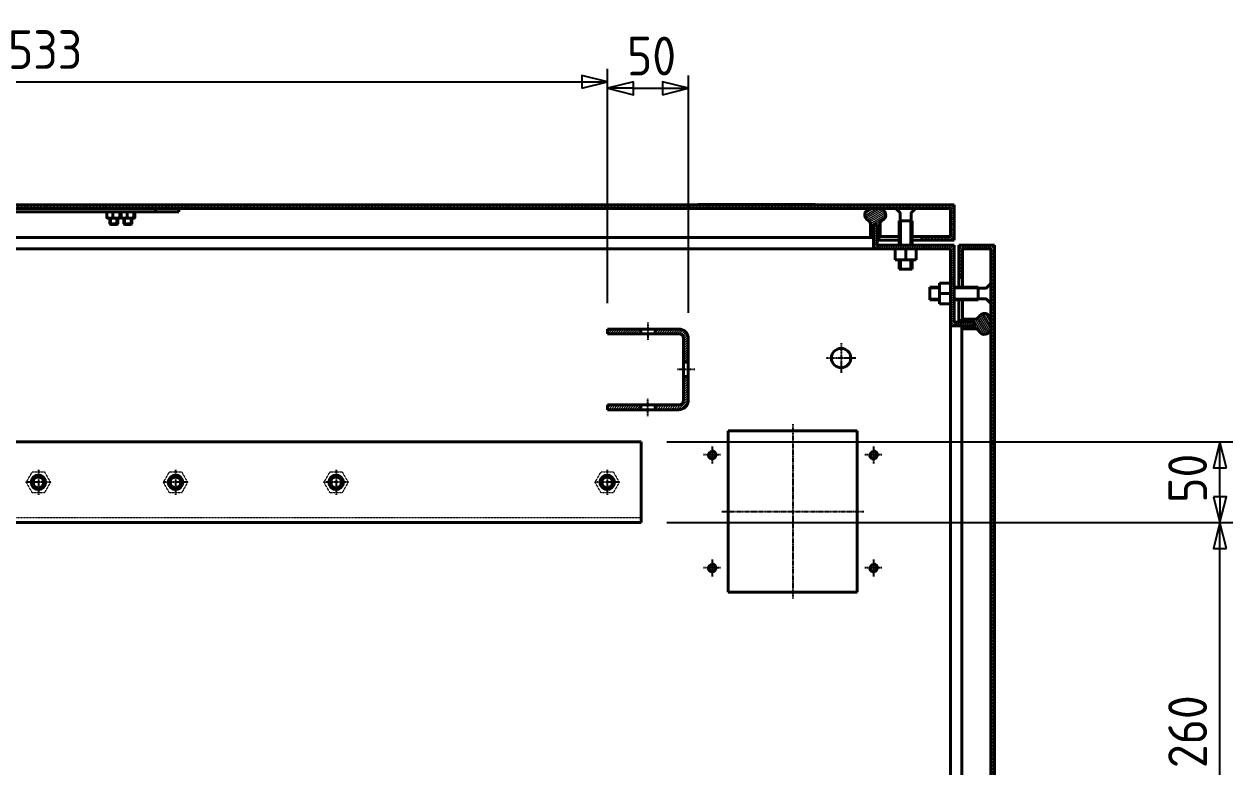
# Model space of a CAD drawing. Header units: millimetres. Extents: x 0 to 6720, y 0 to 4752.
# Drawn here: x 4962 to 5711, y 2472 to 2932 of the extents above; entities that cross this region are included whole.
import ezdxf

# ---------------------------------------------------------------- set-up
doc = ezdxf.new("R2010")
doc.units = ezdxf.units.MM
doc.linetypes.add('DPAB0445$0$CHAIN', pattern=[0.7087, 0.4724, -0.0591, 0.1181, -0.0591])
doc.linetypes.add('DPAB0445$0$DASHED', pattern=[0.2067, 0.1654, -0.0413])
for name, color, linetype, lineweight in [('DPAB0445$0$가려진 것(ISO)', 2, 'DPAB0445$0$DASHED', 18), ('DPAB0445$0$가시적인 것(ISO)', 3, 'Continuous', 40), ('DPAB0445$0$가시적인 좁은 것(ISO)', 3, 'Continuous', 35), ('DPAB0445$0$중심 표식(ISO)', 1, 'Continuous', 25), ('DPAB0445$0$중심선(ISO)', 1, 'Continuous', 25), ('DPAB0445$0$치수(ISO)', 2, 'Continuous', 25), ('DPAB0445$0$해치(ISO)', 7, 'Continuous', 18)]:
    doc.layers.add(name, color=color, linetype=linetype, lineweight=lineweight)
doc.styles.add('DPAB0445$0$치수 텍스트_PSTEK_POSCO', font='isocp.shx')
doc.dimstyles.new('DPAB0445$0$치수_PSTEK_POSCO', dxfattribs={"dimscale": 16, "dimtxt": 1.5, "dimasz": 1, "dimexe": 0.5, "dimexo": 1, "dimgap": 0.5, "dimtad": 1, "dimrnd": 1e-08, "dimdsep": 46, "dimtxsty": 'DPAB0445$0$치수 텍스트_PSTEK_POSCO', "dimblk": 'DPAB0445$0$Filled-2', "dimcen": 0.09, "dimdle": 10, "dimclrd": 7, "dimclre": 7, "dimclrt": 2, "dimadec": 1, "dimazin": 2, "dimtfac": 1, "dimtmove": 0, "dimatfit": 3, "dimldrblk": 'DPAB0445$0$Filled-2', "dimfxl": 0, "dimtolj": 1, "dimlwd": -1, "dimlwe": -1, "dimarcsym": 0})
pattern_1 = [(45, (-3e-05, -1e-05), (-0.71842049, 0.71842049), [])]
pattern_2 = [(120.000175, (-3e-05, -1e-05), (-0.87988026, -0.5080027), [])]

# ---------------------------------------------------------------- blocks, each defined once
blk = doc.blocks.new('DPAB0445$0$Filled-2')
at = {"color": 0}
for p, q in [((0, 0), (-1, 0.25)), ((-1, 0.25), (-1, -0.25)), ((-1, 0), (0, 0)), ((-1, -0.25), (0, 0))]:
    blk.add_line(p, q, dxfattribs=at)
at = {"color": 0, "flags": 128}
blk.add_lwpolyline([(-1, -0.25), (0, 0), (-1, 0.25), (-1, -0.25)], dxfattribs=at)
at = {"color": 0}
blk.add_solid([(-1, -0.25), (0, 0), (-1, 0.25), (-1, -0.25)], dxfattribs=at)
blk = doc.blocks.new('*D267')
at = {"layer": 'DPAB0445$0$치수(ISO)', "color": 7}
for p, q in [((5360.26, 2623.19), (5711, 2623.19)), ((5703, 2379.19), (5703, 2607.19)), ((5360.26, 2363.19), (5711, 2363.19))]:
    blk.add_line(p, q, dxfattribs=at)
at = {"layer": 'DPAB0445$0$치수(ISO)', "color": 7, "xscale": 16, "yscale": 16, "zscale": 16}
for p, rotation in [((5703, 2623.19), 90), ((5703, 2363.19), 270)]:
    blk.add_blockref('DPAB0445$0$Filled-2', p, dxfattribs=dict(at, rotation=rotation))
at = {"layer": 'DPAB0445$0$치수(ISO)', "color": 2, "insert": (5683, 2471.11), "char_height": 24, "attachment_point": 4, "rotation": 90, "style": 'DPAB0445$0$치수 텍스트_PSTEK_POSCO'}
blk.add_mtext('\\A1;260', dxfattribs=at)
blk = doc.blocks.new('*D268')
at = {"layer": 'DPAB0445$0$치수(ISO)', "color": 7}
for p, q in [((5360.26, 2673.19), (5711, 2673.19)), ((5703, 2639.19), (5703, 2657.19)), ((5360.26, 2623.19), (5711, 2623.19))]:
    blk.add_line(p, q, dxfattribs=at)
at = {"layer": 'DPAB0445$0$치수(ISO)', "color": 7, "xscale": 16, "yscale": 16, "zscale": 16}
for p, rotation in [((5703, 2673.19), 90), ((5703, 2623.19), 270)]:
    blk.add_blockref('DPAB0445$0$Filled-2', p, dxfattribs=dict(at, rotation=rotation))
at = {"layer": 'DPAB0445$0$치수(ISO)', "color": 2, "insert": (5683, 2635.46), "char_height": 24, "attachment_point": 4, "rotation": 90, "style": 'DPAB0445$0$치수 텍스트_PSTEK_POSCO'}
blk.add_mtext('\\A1;50', dxfattribs=at)
blk = doc.blocks.new('*D271')
at = {"layer": 'DPAB0445$0$치수(ISO)', "color": 7}
for p, q in [((4790.56, 2759.19), (4790.56, 2904.33)), ((5323.56, 2759.19), (5323.56, 2904.33)), ((4806.56, 2896.33), (5307.56, 2896.33))]:
    blk.add_line(p, q, dxfattribs=at)
at = {"layer": 'DPAB0445$0$치수(ISO)', "color": 7, "xscale": 16, "yscale": 16, "zscale": 16, "rotation": 180}
blk.add_blockref('DPAB0445$0$Filled-2', (4790.56, 2896.33), dxfattribs=at)
at = {"layer": 'DPAB0445$0$치수(ISO)', "color": 7, "xscale": 16, "yscale": 16, "zscale": 16}
blk.add_blockref('DPAB0445$0$Filled-2', (5323.56, 2896.33), dxfattribs=at)
at = {"layer": 'DPAB0445$0$치수(ISO)', "color": 2, "insert": (4951.91, 2916.33), "char_height": 24, "attachment_point": 4, "style": 'DPAB0445$0$치수 텍스트_PSTEK_POSCO'}
blk.add_mtext('\\A1;533', dxfattribs=at)
blk = doc.blocks.new('*D272')
at = {"layer": 'DPAB0445$0$치수(ISO)', "color": 7}
for p, q in [((5323.56, 2759.19), (5323.56, 2900.33)), ((5373.56, 2753.19), (5373.56, 2900.33)), ((5339.56, 2892.33), (5357.56, 2892.33))]:
    blk.add_line(p, q, dxfattribs=at)
at = {"layer": 'DPAB0445$0$치수(ISO)', "color": 7, "xscale": 16, "yscale": 16, "zscale": 16, "rotation": 180}
blk.add_blockref('DPAB0445$0$Filled-2', (5323.56, 2892.33), dxfattribs=at)
at = {"layer": 'DPAB0445$0$치수(ISO)', "color": 7, "xscale": 16, "yscale": 16, "zscale": 16}
blk.add_blockref('DPAB0445$0$Filled-2', (5373.56, 2892.33), dxfattribs=at)
at = {"layer": 'DPAB0445$0$치수(ISO)', "color": 2, "insert": (5335.51, 2912.33), "char_height": 24, "attachment_point": 4, "style": 'DPAB0445$0$치수 텍스트_PSTEK_POSCO'}
blk.add_mtext('\\A1;50', dxfattribs=at)

msp = doc.modelspace()

# ---------------------------------------------------------------- hatches: boundary and pattern name
at = {"layer": 'DPAB0445$0$해치(ISO)'}
h = msp.add_hatch(dxfattribs=at)
h.set_pattern_fill('ANSI31', color=256, scale=8.128, angle=105.000246, style=0)
h.set_pattern_definition([(150.000246, (-3e-05, -1e-05), (-0.50799623, -0.87988399), [])])
h.paths.add_polyline_path([(5518.258, 2800.485), (5518.258, 2798.185), (5538.258, 2798.185), (5538.258, 2820.185), (4738.258, 2820.185), (4738.258, 2798.185), (4758.258, 2798.185), (4758.258, 2800.485), (4740.558, 2800.485), (4740.558, 2817.885), (4784.608, 2817.885), (4789.608, 2817.885), (5486.908, 2817.885), (5491.908, 2817.885), (5535.958, 2817.885), (5535.958, 2800.485)])
h = msp.add_hatch(dxfattribs=at)
h.set_pattern_fill('ANSI31', color=256, scale=8.128, angle=-14.999978, style=0)
h.set_pattern_definition([(30.000022, (-3e-05, -1e-05), (-0.50800034, 0.87988161), [])])
edge = h.paths.add_edge_path()
edge.add_line((4784.108, 2808.431), (4784.108, 2799.885))
edge.add_line((4784.108, 2799.885), (4785.958, 2799.885))
edge.add_line((4785.958, 2799.885), (4785.958, 2807.885))
edge.add_line((4785.958, 2807.885), (4788.258, 2807.885))
edge.add_line((4788.258, 2807.885), (4788.258, 2799.885))
edge.add_line((4788.258, 2799.885), (4790.108, 2799.885))
edge.add_line((4790.108, 2799.885), (4790.108, 2808.431))
edge.add_ellipse((4792.108, 2808.431), major_axis=(-2, 0), ratio=1, start_angle=294.624318, end_angle=360, ccw=False)
edge.add_ellipse((4789.608, 2813.885), major_axis=(1.667, -3.636), ratio=1, start_angle=0, end_angle=155.375682)
edge.add_line((4789.608, 2817.885), (4784.608, 2817.885))
edge.add_ellipse((4784.608, 2813.885), major_axis=(0, 4), ratio=1, start_angle=0, end_angle=155.375682)
edge.add_ellipse((4782.108, 2808.431), major_axis=(0.833, 1.818), ratio=1, start_angle=294.624318, end_angle=360, ccw=False)
edge = h.paths.add_edge_path()
edge.add_ellipse((5486.908, 2813.885), major_axis=(0, 4), ratio=1, start_angle=0, end_angle=155.375682)
edge.add_ellipse((5484.408, 2808.431), major_axis=(0.833, 1.818), ratio=1, start_angle=294.624318, end_angle=360, ccw=False)
edge.add_line((5486.408, 2808.431), (5486.408, 2799.885))
edge.add_line((5486.408, 2799.885), (5488.258, 2799.885))
edge.add_line((5488.258, 2799.885), (5488.258, 2807.885))
edge.add_line((5488.258, 2807.885), (5490.558, 2807.885))
edge.add_line((5490.558, 2807.885), (5490.558, 2799.885))
edge.add_line((5490.558, 2799.885), (5492.408, 2799.885))
edge.add_line((5492.408, 2799.885), (5492.408, 2808.431))
edge.add_ellipse((5494.408, 2808.431), major_axis=(-2, 0), ratio=1, start_angle=294.624318, end_angle=360, ccw=False)
edge.add_ellipse((5491.908, 2813.885), major_axis=(1.667, -3.636), ratio=1, start_angle=0, end_angle=155.375682)
edge.add_line((5491.908, 2817.885), (5486.908, 2817.885))
h = msp.add_hatch(dxfattribs=at)
h.set_pattern_fill('ANSI31', color=256, scale=8.128, style=0)
h.set_pattern_definition(pattern_1)
h.paths.add_polyline_path([(5538.258, 2192.885), (5542.998, 2192.885), (5550.998, 2192.885), (5550.998, 2195.185), (5542.998, 2195.185), (5535.958, 2195.185), (5535.958, 2147.485), (5488.258, 2147.485), (5488.258, 2140.485), (5488.258, 2132.485), (5490.558, 2132.485), (5490.558, 2140.485), (5490.558, 2145.185), (5538.258, 2145.185)])
h.paths.add_polyline_path([(5490.558, 2795.185), (5490.558, 2799.885), (5490.558, 2807.885), (5488.258, 2807.885), (5488.258, 2799.885), (5488.258, 2792.885), (5535.958, 2792.885), (5535.958, 2745.185), (5542.998, 2745.185), (5550.998, 2745.185), (5550.998, 2747.485), (5542.998, 2747.485), (5538.258, 2747.485), (5538.258, 2795.185)])
h.paths.add_polyline_path([(4740.558, 2147.485), (4740.558, 2249.185), (4740.558, 2263.685), (4740.558, 2272.685), (4740.558, 2287.185), (4740.558, 2699.185), (4740.558, 2713.685), (4740.558, 2722.685), (4740.558, 2737.185), (4740.558, 2792.885), (4788.258, 2792.885), (4788.258, 2799.885), (4788.258, 2807.885), (4785.958, 2807.885), (4785.958, 2799.885), (4785.958, 2795.185), (4738.258, 2795.185), (4738.258, 2145.185), (4785.958, 2145.185), (4785.958, 2140.485), (4785.958, 2132.485), (4788.258, 2132.485), (4788.258, 2140.485), (4788.258, 2147.485)])
h = msp.add_hatch(dxfattribs=at)
h.set_pattern_fill('ANSI31', color=256, scale=8.128, angle=75.000175, style=0)
h.set_pattern_definition(pattern_2)
h.paths.add_polyline_path([(5541.258, 2145.185), (5563.258, 2145.185), (5563.258, 2795.185), (5541.258, 2795.185), (5541.258, 2775.185), (5543.558, 2775.185), (5543.558, 2792.885), (5560.958, 2792.885), (5560.958, 2749.4), (5560.958, 2743.271), (5560.958, 2197.1), (5560.958, 2190.971), (5560.958, 2147.485), (5543.558, 2147.485), (5543.558, 2165.185), (5541.258, 2165.185)])
h = msp.add_hatch(dxfattribs=at)
h.set_pattern_fill('ANSI31', color=256, scale=8.128, angle=75.000175, style=0)
h.set_pattern_definition(pattern_2)
edge = h.paths.add_edge_path()
edge.add_line((5551.544, 2749.335), (5542.998, 2749.335))
edge.add_line((5542.998, 2749.335), (5542.998, 2747.485))
edge.add_line((5542.998, 2747.485), (5550.998, 2747.485))
edge.add_line((5550.998, 2747.485), (5550.998, 2745.185))
edge.add_line((5550.998, 2745.185), (5542.998, 2745.185))
edge.add_line((5542.998, 2745.185), (5542.998, 2743.335))
edge.add_line((5542.998, 2743.335), (5551.544, 2743.335))
edge.add_ellipse((5551.544, 2741.335), major_axis=(0, 2), ratio=1, start_angle=294.624318, end_angle=360, ccw=False)
edge.add_ellipse((5556.998, 2743.835), major_axis=(-3.636, -1.667), ratio=1, start_angle=0, end_angle=147.266067)
edge.add_ellipse((5556.998, 2743.835), major_axis=(3.96, -0.564), ratio=1, start_angle=0, end_angle=8.109614)
edge.add_line((5560.998, 2743.835), (5560.998, 2748.835))
edge.add_ellipse((5556.998, 2748.835), major_axis=(4, 0), ratio=1, start_angle=0, end_angle=8.109614)
edge.add_ellipse((5556.998, 2748.835), major_axis=(3.96, 0.564), ratio=1, start_angle=0, end_angle=147.266067)
edge.add_ellipse((5551.544, 2751.335), major_axis=(1.818, -0.833), ratio=1, start_angle=294.624318, end_angle=360, ccw=False)
edge = h.paths.add_edge_path()
edge.add_ellipse((5556.998, 2196.535), major_axis=(4, 0), ratio=1, start_angle=0, end_angle=8.109614)
edge.add_ellipse((5556.998, 2196.535), major_axis=(3.96, 0.564), ratio=1, start_angle=0, end_angle=147.266067)
edge.add_ellipse((5551.544, 2199.035), major_axis=(1.818, -0.833), ratio=1, start_angle=294.624318, end_angle=360, ccw=False)
edge.add_line((5551.544, 2197.035), (5542.998, 2197.035))
edge.add_line((5542.998, 2197.035), (5542.998, 2195.185))
edge.add_line((5542.998, 2195.185), (5550.998, 2195.185))
edge.add_line((5550.998, 2195.185), (5550.998, 2192.885))
edge.add_line((5550.998, 2192.885), (5542.998, 2192.885))
edge.add_line((5542.998, 2192.885), (5542.998, 2191.035))
edge.add_line((5542.998, 2191.035), (5551.544, 2191.035))
edge.add_ellipse((5551.544, 2189.035), major_axis=(0, 2), ratio=1, start_angle=294.624318, end_angle=360, ccw=False)
edge.add_ellipse((5556.998, 2191.535), major_axis=(-3.636, -1.667), ratio=1, start_angle=0, end_angle=147.266067)
edge.add_ellipse((5556.998, 2191.535), major_axis=(3.96, -0.564), ratio=1, start_angle=0, end_angle=8.109614)
edge.add_line((5560.998, 2191.535), (5560.998, 2196.535))
h = msp.add_hatch(dxfattribs=at)
h.set_pattern_fill('ANSI31', color=256, scale=8.128, style=0)
h.set_pattern_definition(pattern_1)
h.paths.add_polyline_path([(5344.058, 2740.185), (5344.058, 2743.185), (5323.558, 2743.185), (5323.558, 2740.185)])
edge = h.paths.add_edge_path()
edge.add_line((5353.058, 2743.185), (5353.058, 2740.185))
edge.add_line((5353.058, 2740.185), (5367.558, 2740.185))
edge.add_ellipse((5367.558, 2737.185), major_axis=(0, 3), ratio=1, start_angle=270, end_angle=360, ccw=False)
edge.add_line((5370.558, 2737.185), (5370.558, 2722.685))
edge.add_line((5370.558, 2722.685), (5373.558, 2722.685))
edge.add_line((5373.558, 2722.685), (5373.558, 2737.185))
edge.add_ellipse((5367.558, 2737.185), major_axis=(6, 0), ratio=1, start_angle=0, end_angle=90)
edge.add_line((5367.558, 2743.185), (5353.058, 2743.185))
edge = h.paths.add_edge_path()
edge.add_line((5353.058, 2696.185), (5353.058, 2693.185))
edge.add_line((5353.058, 2693.185), (5367.558, 2693.185))
edge.add_ellipse((5367.558, 2699.185), major_axis=(0, -6), ratio=1, start_angle=0, end_angle=90)
edge.add_line((5373.558, 2699.185), (5373.558, 2713.685))
edge.add_line((5373.558, 2713.685), (5370.558, 2713.685))
edge.add_line((5370.558, 2713.685), (5370.558, 2699.185))
edge.add_ellipse((5367.558, 2699.185), major_axis=(3, 0), ratio=1, start_angle=270, end_angle=360, ccw=False)
edge.add_line((5367.558, 2696.185), (5353.058, 2696.185))
h.paths.add_polyline_path([(5323.558, 2696.185), (5323.558, 2693.185), (5344.058, 2693.185), (5344.058, 2696.185)])

# ---------------------------------------------------------------- linework, layer by layer
at = {"layer": 'DPAB0445$0$가려진 것(ISO)'}
for p, q in [((4963.253, 2648.185), (4967.006, 2654.685)), ((4967.006, 2654.685), (4974.511, 2654.685)), ((4974.511, 2654.685), (4978.264, 2648.185)), ((5048.253, 2648.185), (5052.006, 2654.685)), ((5052.006, 2654.685), (5059.511, 2654.685)), ((5059.511, 2654.685), (5063.264, 2648.185)), ((5147.753, 2648.185), (5151.506, 2654.685)), ((5151.506, 2654.685), (5159.011, 2654.685)), ((5159.011, 2654.685), (5162.764, 2648.185)), ((5315.753, 2648.185), (5319.506, 2654.685)), ((5319.506, 2654.685), (5327.011, 2654.685)), ((5327.011, 2654.685), (5330.764, 2648.185)), ((4967.006, 2641.685), (4963.253, 2648.185)), ((4978.264, 2648.185), (4974.511, 2641.685)), ((5052.006, 2641.685), (5048.253, 2648.185)), ((5063.264, 2648.185), (5059.511, 2641.685)), ((5151.506, 2641.685), (5147.753, 2648.185)), ((5162.764, 2648.185), (5159.011, 2641.685)), ((5319.506, 2641.685), (5315.753, 2648.185)), ((5330.764, 2648.185), (5327.011, 2641.685)), ((4974.511, 2641.685), (4967.006, 2641.685)), ((5059.511, 2641.685), (5052.006, 2641.685)), ((5159.011, 2641.685), (5151.506, 2641.685)), ((5327.011, 2641.685), (5319.506, 2641.685)), ((5344.258, 2626.185), (4814.258, 2626.185))]:
    msp.add_line(p, q, dxfattribs=at)
at = {"layer": 'DPAB0445$0$가시적인 것(ISO)'}
for p, q in [((5538.258, 2820.185), (4738.258, 2820.185)), ((4740.558, 2817.885), (5535.958, 2817.885)), ((5043.258, 2817.885), (5043.258, 2815.885)), ((5057.903, 2815.885), (5057.903, 2817.885)), ((5379.37, 2820.185), (5379.37, 2820.285)), ((5380.618, 2820.285), (5450.618, 2820.285)), ((5380.618, 2820.185), (5380.618, 2820.285)), ((5450.618, 2820.185), (5450.618, 2820.285)), ((5451.866, 2820.185), (5451.866, 2820.285)), ((5452.093, 2820.185), (5452.093, 2820.285)), ((5491.908, 2817.885), (5486.908, 2817.885)), ((5504.701, 2815.343), (5502.158, 2817.885)), ((5511.816, 2815.343), (5514.358, 2817.885)), ((5535.958, 2817.885), (5535.958, 2800.485)), ((5538.258, 2798.185), (5538.258, 2820.185)), ((5043.258, 2815.885), (4813.258, 2815.885)), ((5013.24, 2815.885), (5013.24, 2812.243)), ((5013.454, 2811.885), (5013.434, 2811.897)), ((5013.454, 2811.885), (5015.113, 2811.885)), ((5014.954, 2811.885), (5014.954, 2808.335)), ((5015.113, 2811.885), (5019.092, 2811.885)), ((5016.985, 2815.885), (5016.985, 2812.243)), ((5019.092, 2811.885), (5021.434, 2811.885)), ((5019.954, 2811.885), (5019.954, 2808.335)), ((5021.199, 2815.885), (5021.199, 2812.243)), ((5021.434, 2811.885), (5021.454, 2811.885)), ((5021.454, 2811.885), (5021.475, 2811.897)), ((5021.668, 2815.885), (5021.668, 2812.243)), ((5022.044, 2815.885), (5022.044, 2812.243)), ((5022.258, 2811.885), (5022.238, 2811.897)), ((5022.258, 2811.885), (5023.917, 2811.885)), ((5023.758, 2811.885), (5023.758, 2808.335)), ((5023.917, 2811.885), (5027.896, 2811.885)), ((5025.789, 2815.885), (5025.789, 2812.243)), ((5027.896, 2811.885), (5030.238, 2811.885)), ((5028.758, 2811.885), (5028.758, 2808.335)), ((5030.003, 2815.885), (5030.003, 2812.243)), ((5030.238, 2811.885), (5030.258, 2811.885)), ((5030.258, 2811.885), (5030.279, 2811.897)), ((5030.472, 2815.885), (5030.472, 2812.243)), ((5043.258, 2815.885), (5057.903, 2815.885)), ((5512.258, 2810.185), (5504.258, 2810.185)), ((5504.258, 2795.185), (5504.258, 2810.185)), ((5512.258, 2810.185), (5504.258, 2810.185)), ((5504.935, 2810.185), (5504.935, 2814.777)), ((5511.582, 2810.185), (5511.582, 2814.777)), ((5512.258, 2795.185), (5512.258, 2810.185)), ((5014.954, 2808.335), (5019.954, 2808.335)), ((5015.404, 2807.885), (5014.954, 2808.335)), ((5014.954, 2808.335), (5019.954, 2808.335)), ((5019.504, 2807.885), (5015.404, 2807.885)), ((5019.504, 2807.885), (5019.954, 2808.335)), ((5023.758, 2808.335), (5028.758, 2808.335)), ((5024.208, 2807.885), (5023.758, 2808.335)), ((5023.758, 2808.335), (5028.758, 2808.335)), ((5028.308, 2807.885), (5024.208, 2807.885)), ((5028.308, 2807.885), (5028.758, 2808.335)), ((5486.408, 2808.431), (5486.408, 2799.885)), ((5490.558, 2807.885), (5488.258, 2807.885)), ((5488.258, 2807.885), (5488.258, 2792.885)), ((5488.258, 2799.885), (5488.258, 2807.885)), ((5488.258, 2807.885), (5490.558, 2807.885)), ((5490.558, 2795.185), (5490.558, 2807.885)), ((5490.558, 2807.885), (5490.558, 2799.885)), ((5492.408, 2799.885), (5492.408, 2808.431)), ((5486.408, 2799.885), (4790.108, 2799.885)), ((5486.408, 2799.885), (5488.258, 2799.885)), ((5490.558, 2799.885), (5492.408, 2799.885)), ((5504.258, 2798.185), (5490.558, 2798.185)), ((5538.258, 2795.185), (5490.558, 2795.185)), ((5492.408, 2800.485), (5504.258, 2800.485)), ((5512.258, 2800.485), (5518.258, 2800.485)), ((5518.258, 2798.185), (5512.258, 2798.185)), ((5518.258, 2800.485), (5518.258, 2798.185)), ((5535.958, 2800.485), (5518.258, 2800.485)), ((5518.258, 2798.185), (5538.258, 2798.185)), ((5538.258, 2747.485), (5538.258, 2795.185)), ((5563.258, 2795.185), (5541.258, 2795.185)), ((5541.258, 2795.185), (5541.258, 2775.185)), ((5563.258, 2145.185), (5563.258, 2795.185)), ((5488.258, 2792.885), (4788.258, 2792.885)), ((5488.258, 2792.885), (5535.958, 2792.885)), ((5501.758, 2792.885), (5501.758, 2786.085)), ((5508.258, 2792.885), (5508.258, 2786.085)), ((5514.758, 2792.885), (5514.758, 2786.085)), ((5535.958, 2792.885), (5535.958, 2745.185)), ((5543.558, 2775.185), (5543.558, 2792.885)), ((5543.558, 2792.885), (5560.958, 2792.885)), ((5560.958, 2792.885), (5560.958, 2147.485)), ((5501.758, 2786.085), (5508.258, 2786.085)), ((5504.258, 2780.185), (5504.258, 2786.085)), ((5512.258, 2780.185), (5504.258, 2780.185)), ((5508.258, 2786.085), (5514.758, 2786.085)), ((5512.258, 2780.185), (5512.258, 2786.085)), ((5535.958, 2771.685), (5529.158, 2771.685)), ((5529.158, 2771.685), (5529.158, 2765.185)), ((5541.258, 2775.185), (5543.558, 2775.185)), ((5541.258, 2769.185), (5541.258, 2775.185)), ((5543.558, 2775.185), (5543.558, 2769.185)), ((5523.258, 2761.185), (5523.258, 2769.185)), ((5523.258, 2769.185), (5529.158, 2769.185)), ((5535.958, 2765.185), (5529.158, 2765.185)), ((5529.158, 2765.185), (5529.158, 2758.685)), ((5538.258, 2769.185), (5553.258, 2769.185)), ((5553.258, 2761.185), (5553.258, 2769.185)), ((5553.258, 2761.185), (5553.258, 2769.185)), ((5553.258, 2768.509), (5557.85, 2768.509)), ((5558.416, 2768.743), (5560.958, 2771.285)), ((5523.258, 2761.185), (5529.158, 2761.185)), ((5535.958, 2758.685), (5529.158, 2758.685)), ((5538.258, 2761.185), (5553.258, 2761.185)), ((5541.258, 2747.485), (5541.258, 2761.185)), ((5543.558, 2761.185), (5543.558, 2749.335)), ((5553.258, 2761.862), (5557.85, 2761.862)), ((5558.416, 2761.628), (5560.958, 2759.085)), ((5551.544, 2749.335), (5542.998, 2749.335)), ((5542.998, 2749.335), (5542.998, 2747.485)), ((5344.058, 2743.185), (5323.558, 2743.185)), ((5323.558, 2743.185), (5323.558, 2740.185)), ((5344.058, 2740.185), (5344.058, 2743.185)), ((5344.058, 2743.185), (5353.058, 2743.185)), ((5353.058, 2743.185), (5353.058, 2740.185)), ((5367.558, 2743.185), (5353.058, 2743.185)), ((5535.958, 2745.185), (5550.998, 2745.185)), ((5535.958, 2195.185), (5535.958, 2745.185)), ((5550.998, 2747.485), (5538.258, 2747.485)), ((5542.998, 2747.485), (5550.998, 2747.485)), ((5550.998, 2745.185), (5542.998, 2745.185)), ((5542.998, 2745.185), (5542.998, 2743.335)), ((5542.998, 2743.335), (5551.544, 2743.335)), ((5542.998, 2197.035), (5542.998, 2743.335)), ((5550.998, 2745.185), (5550.998, 2747.485)), ((5550.998, 2747.485), (5550.998, 2745.185)), ((5560.998, 2743.835), (5560.998, 2748.835)), ((5323.558, 2740.185), (5344.058, 2740.185)), ((5353.058, 2740.185), (5344.058, 2740.185)), ((5353.058, 2740.185), (5367.558, 2740.185)), ((5370.558, 2737.185), (5370.558, 2722.685)), ((5373.558, 2722.685), (5373.558, 2737.185)), ((5370.558, 2722.685), (5373.558, 2722.685)), ((5370.558, 2713.685), (5370.558, 2722.685)), ((5373.558, 2722.685), (5373.558, 2713.685)), ((5373.558, 2713.685), (5370.558, 2713.685)), ((5370.558, 2713.685), (5370.558, 2699.185)), ((5373.558, 2699.185), (5373.558, 2713.685)), ((5323.558, 2696.185), (5323.558, 2693.185)), ((5344.058, 2696.185), (5323.558, 2696.185)), ((5323.558, 2693.185), (5344.058, 2693.185)), ((5344.058, 2693.185), (5344.058, 2696.185)), ((5344.058, 2696.185), (5353.058, 2696.185)), ((5353.058, 2693.185), (5344.058, 2693.185)), ((5353.058, 2696.185), (5353.058, 2693.185)), ((5367.558, 2696.185), (5353.058, 2696.185)), ((5353.058, 2693.185), (5367.558, 2693.185)), ((5398.258, 2680.185), (5478.258, 2680.185)), ((5398.258, 2580.185), (5398.258, 2680.185)), ((5478.258, 2680.185), (5478.258, 2580.185)), ((4814.258, 2673.185), (5344.258, 2673.185)), ((5344.258, 2629.185), (5344.258, 2673.185)), ((5344.258, 2629.185), (5344.258, 2623.185)), ((5344.258, 2623.185), (4814.258, 2623.185)), ((5478.258, 2580.185), (5398.258, 2580.185))]:
    msp.add_line(p, q, dxfattribs=at)
for centre, radius in [((5468.258, 2725.185), 6), ((5388.258, 2665.185), 2.067), ((5488.258, 2665.185), 2.067), ((4970.758, 2648.185), 4.5), ((5055.758, 2648.185), 4.5), ((5155.258, 2648.185), 4.5), ((5323.258, 2648.185), 4.5), ((4970.758, 2648.185), 3.324), ((5055.758, 2648.185), 3.324), ((5155.258, 2648.185), 3.324), ((5323.258, 2648.185), 3.324), ((5388.258, 2595.185), 2.067), ((5488.258, 2595.185), 2.067)]:
    msp.add_circle(centre, radius, dxfattribs=at)
for centre, radius, start, end in [((5486.908, 2813.885), 4, 90, 245.375682), ((5491.908, 2813.885), 4, 294.624318, 90), ((5484.408, 2808.431), 2, 0, 65.375682), ((5494.408, 2808.431), 2, 114.624318, 180), ((5504.135, 2814.777), 0.8, 0, 45), ((5512.382, 2814.777), 0.8, 135, 180), ((5557.85, 2769.309), 0.8, 270, 315), ((5557.85, 2761.062), 0.8, 45, 90), ((5551.544, 2751.335), 2, 270, 335.375682), ((5556.998, 2748.835), 4, 0, 155.375682), ((5367.558, 2737.185), 6, 0, 90), ((5551.544, 2741.335), 2, 24.624318, 90), ((5556.998, 2743.835), 4, 204.624318, 0), ((5367.558, 2737.185), 3, 0, 90), ((5367.558, 2699.185), 6, 270, 0), ((5367.558, 2699.185), 3, 270, 0)]:
    msp.add_arc(centre, radius, start, end, dxfattribs=at)
for points in [[(5379.37, 2820.285), (5379.869, 2820.285), (5380.618, 2820.285)], [(5450.618, 2820.285), (5451.367, 2820.285), (5451.866, 2820.285)], [(5451.866, 2820.285), (5452.002, 2820.285), (5452.093, 2820.285)]]:
    msp.add_open_spline(points, degree=2, dxfattribs=at)
for points, weights in [([(5013.434, 2811.897), (5013.344, 2811.949), (5013.24, 2812.243)], [1.01141789755, 1.03095491838, 1]), ([(5013.24, 2812.243), (5014.244, 2811.885), (5015.113, 2811.885)], [1, 1.0379548493, 1]), ([(5015.113, 2811.885), (5015.982, 2811.885), (5016.985, 2812.243)], [1, 1.0379548493, 1]), ([(5016.985, 2812.243), (5018.114, 2811.885), (5019.092, 2811.885)], [1, 1.0379548493, 1]), ([(5019.092, 2811.885), (5020.07, 2811.885), (5021.199, 2812.243)], [1, 1.0379548493, 1]), ([(5021.199, 2812.243), (5021.325, 2811.885), (5021.434, 2811.885)], [1, 1.0379548493, 1]), ([(5021.434, 2811.885), (5021.543, 2811.885), (5021.668, 2812.243)], [1, 1.0379548493, 1]), ([(5022.238, 2811.897), (5022.148, 2811.949), (5022.044, 2812.243)], [1.01141789755, 1.03095491838, 1]), ([(5022.044, 2812.243), (5023.048, 2811.885), (5023.917, 2811.885)], [1, 1.0379548493, 1]), ([(5023.917, 2811.885), (5024.786, 2811.885), (5025.789, 2812.243)], [1, 1.0379548493, 1]), ([(5025.789, 2812.243), (5026.918, 2811.885), (5027.896, 2811.885)], [1, 1.0379548493, 1]), ([(5027.896, 2811.885), (5028.874, 2811.885), (5030.003, 2812.243)], [1, 1.0379548493, 1]), ([(5030.003, 2812.243), (5030.129, 2811.885), (5030.238, 2811.885)], [1, 1.0379548493, 1]), ([(5030.238, 2811.885), (5030.347, 2811.885), (5030.472, 2812.243)], [1, 1.0379548493, 1])]:
    msp.add_rational_spline(points, weights, degree=2, dxfattribs=at)
at = {"layer": 'DPAB0445$0$가시적인 좁은 것(ISO)'}
for p, q in [((5015.433, 2811.885), (5015.433, 2808.335)), ((5019.476, 2808.335), (5019.476, 2811.885)), ((5024.237, 2811.885), (5024.237, 2808.335)), ((5028.28, 2808.335), (5028.28, 2811.885)), ((5505.002, 2810.185), (5505.002, 2795.185)), ((5511.514, 2795.185), (5511.514, 2810.185)), ((5505.002, 2786.085), (5505.002, 2780.185)), ((5511.514, 2780.185), (5511.514, 2786.085)), ((5529.158, 2768.441), (5523.258, 2768.441)), ((5553.258, 2768.441), (5538.258, 2768.441)), ((5523.258, 2761.929), (5529.158, 2761.929)), ((5538.258, 2761.929), (5553.258, 2761.929))]:
    msp.add_line(p, q, dxfattribs=at)
for centre, radius, start, end in [((5388.258, 2665.185), 2.5, 170, 80), ((5488.258, 2665.185), 2.5, 170, 80), ((4970.758, 2648.185), 4, 190, 100), ((5055.758, 2648.185), 4, 190, 100), ((5155.258, 2648.185), 4, 190, 100), ((5323.258, 2648.185), 4, 190, 100), ((5388.258, 2595.185), 2.5, 170, 80), ((5488.258, 2595.185), 2.5, 170, 80)]:
    msp.add_arc(centre, radius, start, end, dxfattribs=at)
at = {"layer": 'DPAB0445$0$중심 표식(ISO)', "linetype": 'DPAB0445$0$CHAIN'}
for p, q in [((5468.258, 2734.385), (5468.258, 2715.985)), ((5477.458, 2725.185), (5459.058, 2725.185)), ((5388.258, 2670.452), (5388.258, 2659.918)), ((5488.258, 2670.452), (5488.258, 2659.918)), ((5393.525, 2665.185), (5382.991, 2665.185)), ((5493.525, 2665.185), (5482.991, 2665.185)), ((4970.758, 2655.885), (4970.758, 2640.485)), ((5055.758, 2655.885), (5055.758, 2640.485)), ((5155.258, 2655.885), (5155.258, 2640.485)), ((5323.258, 2655.885), (5323.258, 2640.485)), ((4978.458, 2648.185), (4963.058, 2648.185)), ((5063.458, 2648.185), (5048.058, 2648.185)), ((5162.958, 2648.185), (5147.558, 2648.185)), ((5330.958, 2648.185), (5315.558, 2648.185)), ((5388.258, 2600.452), (5388.258, 2589.918)), ((5488.258, 2600.452), (5488.258, 2589.918)), ((5393.525, 2595.185), (5382.991, 2595.185)), ((5493.525, 2595.185), (5482.991, 2595.185))]:
    msp.add_line(p, q, dxfattribs=at)
at = {"layer": 'DPAB0445$0$중심선(ISO)', "linetype": 'DPAB0445$0$CHAIN'}
for p, q in [((5348.558, 2747.185), (5348.558, 2736.185)), ((5377.558, 2718.185), (5366.558, 2718.185)), ((5348.558, 2689.185), (5348.558, 2700.185)), ((5438.258, 2684.185), (5438.258, 2576.185)), ((5394.258, 2630.185), (5482.258, 2630.185))]:
    msp.add_line(p, q, dxfattribs=at)

# ---------------------------------------------------------------- dimensions: what is measured, and where the dimension line sits
at = {"layer": 'DPAB0445$0$치수(ISO)', "color": 7}
for base, p1, p2, angle, override, picture, middle in [((5323.558, 2896.33), (4790.558, 2743.185), (5323.558, 2743.185), 180, {"dimdec": 2, "dimblk1": 'DPAB0445$0$Filled-2', "dimblk2": 'DPAB0445$0$Filled-2', "dimsah": 1, "dimtp": 0, "dimtm": 0, "dimtdec": 2, "dimtofl": 0, "dimatfit": 1}, '*D271', (4974.002, 2896.33)), ((5373.558, 2892.333), (5323.558, 2743.185), (5373.558, 2737.185), 180, {"dimdec": 2, "dimblk1": 'DPAB0445$0$Filled-2', "dimsah": 1, "dimtp": 0, "dimtm": 0, "dimtdec": 2, "dimtofl": 0, "dimatfit": 1}, '*D272', (5348.718, 2892.333)), ((5702.998, 2673.185), (5344.258, 2623.185), (5344.258, 2673.185), 90, {"dimdec": 2, "dimblk1": 'DPAB0445$0$Filled-2', "dimsah": 1, "dimtp": 0, "dimtm": 0, "dimtdec": 2, "dimtofl": 0, "dimatfit": 1}, '*D268', (5702.998, 2648.665)), ((5702.998, 2623.185), (5344.258, 2363.185), (5344.258, 2623.185), 90, {"dimdec": 2, "dimblk1": 'DPAB0445$0$Filled-2', "dimblk2": 'DPAB0445$0$Filled-2', "dimsah": 1, "dimtp": 0, "dimtm": 0, "dimtdec": 2, "dimtofl": 0, "dimatfit": 1}, '*D267', (5702.998, 2493.025))]:
    dim = msp.add_linear_dim(base=base, p1=p1, p2=p2, angle=angle, dimstyle='DPAB0445$0$치수_PSTEK_POSCO', override=override, dxfattribs=at)
    dim.commit()
    dim.dimension.update_dxf_attribs({"geometry": picture, "text_midpoint": middle, "dimtype": 160})

doc.saveas('drawing.dxf')
